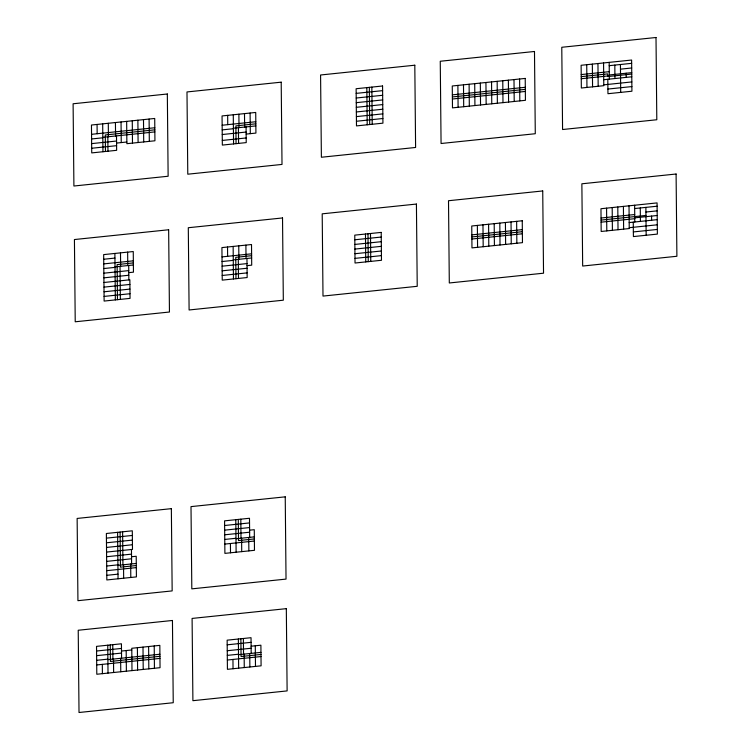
<?xml version="1.0" encoding="UTF-8"?>
<svg xmlns="http://www.w3.org/2000/svg" width="750" height="750" viewBox="0 0 750 750"><rect width="100%" height="100%" fill="white"/><g stroke="black" fill="none" stroke-linecap="round" stroke-linejoin="round"><path stroke-width="1.12" d="M609.206 65.672L631.65 63.347M356.175 93.375L382.613 90.638M620.475 69.159L631.697 67.987M581.213 74.569L609.263 71.662M356.212 98.025L382.659 95.278M581.231 76.65L607.716 73.894L607.744 76.556L631.753 74.062M609.3 74.962L631.744 72.638M581.25 78.722L609.309 75.816M356.259 102.675L382.697 99.928M452.353 94.856L525.3 87.291M603.722 79.706L631.781 76.791M91.547 134.316L154.8 127.753M452.381 96.938L525.319 89.362M356.306 107.316L382.744 104.569M154.828 129.834L105.3 134.972L105.459 151.481M452.4 99.009L525.347 91.444M603.778 84.844L631.828 81.928M102.816 137.306L154.847 131.906M222.141 125.231L255.806 121.744M91.594 138.966L102.816 137.803M356.353 111.966L382.791 109.219M255.834 123.816L235.894 125.888L236.062 143.663M607.903 89.062L631.875 86.578M233.409 128.222L255.853 125.897M222.188 129.881L233.409 128.719M91.641 143.616L116.55 141.028M356.4 116.606L382.838 113.869M116.569 143.072L126.862 142.003M222.234 134.531L246.122 132.047M91.688 148.256L116.597 145.678M356.438 121.256L382.884 118.509M246.141 134.091L255.919 133.078L255.722 112.453L222.056 115.941L222.338 145.087L246.225 142.603L246.075 126.909M222.291 140.438L246.178 137.963M103.716 259.256L114.938 258.084M634.659 208.547L657.103 206.213M103.753 263.897L133.341 260.831M354.806 239.784L381.253 237.047M133.359 262.903L117.122 264.591L117.469 299.681M115.022 266.887L133.378 264.984M645.928 212.025L657.15 210.862M103.8 268.547L115.022 267.384M222.009 256.894L251.597 253.819M601.05 218.016L634.716 214.528M354.853 244.434L381.291 241.688M251.616 255.684L235.762 257.334L235.969 278.7M601.069 220.097L645.966 215.438M634.753 217.838L657.197 215.503M471.844 234.872L522.337 229.631M103.847 273.188L128.756 270.609M233.278 259.875L251.644 257.972M222.056 261.534L233.278 260.372M601.097 222.178L634.763 218.681M354.9 249.084L381.337 246.337M471.863 236.944L522.356 231.703M128.775 272.644L133.453 272.166L133.256 251.541L103.669 254.606L104.119 301.069L130.05 298.378L129.863 279.797L103.941 282.488M629.184 222.572L657.234 219.656M471.881 239.025L522.384 233.784M103.894 277.838L128.803 275.25M222.103 266.184L247.013 263.597M354.947 253.725L381.384 250.988M247.031 265.641L251.709 265.153L251.512 244.528L221.925 247.594L222.234 280.125L247.153 277.538L246.966 258.459M629.231 227.709L657.291 224.803M222.15 270.825L247.059 268.247M354.994 258.375L381.431 255.628M633.356 231.928L657.328 229.444M103.978 287.128L129.909 284.438M222.197 275.475L247.106 272.887M104.025 291.778L129.956 289.088M104.072 296.419L130.003 293.728M224.625 525.506L249.534 522.919M106.425 538.144L132.347 535.453M224.672 530.147L249.581 527.569M106.463 542.794L132.394 540.103M249.6 530.166L254.278 529.688L254.475 550.312L224.897 553.378L224.578 520.856L249.488 518.269L249.675 537.347M224.709 534.797L249.619 532.209M106.509 547.434L132.441 544.744M224.756 539.438L235.978 538.275M106.556 552.084L132.487 549.394L132.309 530.803L106.378 533.494L106.828 579.956L136.416 576.891L136.209 556.266L131.541 556.753M235.988 538.772L254.353 536.869M254.372 538.941L238.509 540.591L238.303 519.431M224.803 544.087L254.391 541.022M106.603 556.725L131.512 554.147M106.65 561.375L131.559 558.787M106.688 566.025L117.909 564.853M117.919 565.35L136.284 563.447M136.303 565.519L120.45 567.169L120.103 532.069M106.734 570.666L136.322 567.6M106.781 575.316L118.003 574.153M96.572 651.019L121.481 648.431M121.509 651.038L131.794 649.969M96.619 655.659L121.528 653.081M227.194 644.822L251.081 642.337M96.666 660.309L107.888 659.147M107.888 659.634L159.919 654.244M251.119 646.209L260.897 645.197L261.094 665.822L227.428 669.319L227.147 640.172L251.034 637.697L251.184 653.391M159.938 656.316L110.419 661.453L110.259 644.944M227.25 650.728L251.137 648.253M96.703 664.959L159.956 658.397M227.297 655.378L238.519 654.216M238.519 654.703L260.963 652.378M260.981 654.45L241.05 656.522L240.881 638.747M227.344 660.028L261.009 656.531M651.581 216.084L651.628 220.237M645.881 207.375L646.153 235.256M640.275 207.956L640.406 221.409M634.631 205.237L634.791 221.991M633.263 222.15L633.403 236.578L657.375 234.094L657.075 202.903L600.966 208.725L601.181 231.469L629.241 228.553L629.016 205.819M626.128 73.219L626.175 77.372M623.409 206.4L623.625 229.134M620.428 64.509L620.7 92.391M617.794 206.981L618.019 229.716M614.822 65.091L614.944 78.534M612.188 207.562L612.403 230.297M609.178 62.362L609.338 79.116M607.809 79.275L607.95 93.712L631.922 91.219L631.622 60.038L581.119 65.278L581.344 88.012L603.787 85.688L603.562 62.944M606.572 208.144L606.797 230.887M597.956 63.534L598.172 86.269M592.341 64.116L592.566 86.85M586.734 64.697L586.95 87.431M519.609 79.003L519.816 100.894M516.638 221.344L516.853 243.234M513.994 79.584L514.209 101.475M511.031 221.925L511.247 243.816M508.378 80.166L508.594 102.056M505.416 222.506L505.631 244.397M502.772 80.747L502.987 102.638M499.809 223.088L500.025 244.978M497.156 81.328L497.372 103.219M494.194 223.669L494.409 245.559M491.55 81.909L491.766 103.8M488.587 224.25L488.803 246.141M485.934 82.491L486.15 104.391M482.972 224.831L483.188 246.731M480.328 83.072L480.544 104.972M477.366 225.412L477.581 247.312M474.713 83.653L474.928 105.553M469.106 84.244L469.322 106.134M463.491 84.825L463.706 106.716M457.884 85.406L458.1 107.297M371.85 87.103L372.216 124.266M369.347 87.356L369.703 124.528M370.491 233.513L370.763 261.384M366.834 87.619L367.2 124.791M367.987 233.775L368.259 261.647M365.475 234.028L365.747 261.909M250.106 113.034L250.312 133.659M255.281 645.778L255.487 666.403M245.897 245.109L246.028 258.553M248.737 537.45L248.869 550.894M244.5 113.616L244.631 127.059M249.741 653.541L249.872 666.984M238.884 114.197L239.016 127.641M244.134 654.122L244.266 667.566M238.425 127.706L238.575 143.4M243.384 638.484L243.534 654.188M238.753 245.85L238.884 259.294M241.594 538.191L241.725 551.634M238.294 259.359L238.481 278.438M240.816 519.169L241.003 538.247M233.278 114.778L233.559 143.925M238.369 639.009L238.65 668.156M233.147 246.431L233.456 278.953M235.8 519.694L236.119 552.216M227.662 115.359L227.756 124.65M232.95 659.438L233.044 668.738M227.531 247.013L227.625 256.312M230.419 543.506L230.503 552.797M149.1 119.044L149.316 141.366M154.219 645.956L154.434 668.269M143.494 119.625L143.709 141.947M148.613 646.538L148.828 668.85M137.878 120.206L138.094 142.528M142.997 647.119L143.212 669.431M132.272 120.797L132.487 143.109M137.391 647.7L137.606 670.012M128.709 265.472L128.85 279.9M131.466 549.497L131.606 563.925M126.656 121.378L126.872 143.691L154.931 140.784L154.716 118.463L91.463 125.025L91.734 152.906L116.644 150.319L116.503 135.891M131.991 670.594L131.775 648.281L159.834 645.366L160.05 667.688L96.797 674.25L96.525 646.369L121.434 643.791L121.575 658.219M127.641 252.122L127.772 265.566M130.669 564.028L130.8 577.472M121.05 121.959L121.247 142.584M126.178 650.55L126.384 671.175M120.497 252.863L120.628 266.306M123.534 564.769L123.656 578.212M120.037 266.372L120.356 299.381M122.616 531.816L122.934 564.825M115.434 122.541L115.566 135.984M120.638 658.312L120.769 671.756M114.891 253.444L115.341 299.906M117.6 532.331L118.05 578.794M108.291 123.281L108.422 136.725M113.503 659.053L113.634 672.506M107.831 136.791L107.972 151.219M112.763 644.691L112.903 659.119M102.684 123.863L102.956 151.744M107.747 645.206L108.019 673.088M97.069 124.444L97.162 133.734M102.319 664.378L102.403 673.669M656.006 37.5L561.778 47.278L562.575 129.525L656.803 119.747L656.006 37.5M534.487 51.478L440.259 61.256L441.066 143.503L535.284 133.725L534.487 51.478M414.806 65.213L320.578 74.991L321.384 157.247L415.603 147.469L414.806 65.213M167.334 93.994L73.106 103.772L73.903 186.019L168.131 176.241L167.334 93.994M281.203 82.172L186.984 91.95L187.781 174.197L282.009 164.428L281.203 82.172M382.566 85.987L356.128 88.734L356.484 125.906L382.931 123.159L382.566 85.987M525.216 78.422L452.269 85.987L452.484 107.878L525.431 100.312L525.216 78.422M676.097 174.019L581.869 183.797L582.666 266.044L676.894 256.266L676.097 174.019M168.647 229.763L74.428 239.541L75.225 321.788L169.453 312.019L168.647 229.763M282.525 217.95L188.297 227.728L189.103 309.975L283.322 300.197L282.525 217.95M416.419 204.056L322.2 213.834L322.997 296.081L417.225 286.303L416.419 204.056M542.728 190.95L448.509 200.728L449.306 282.975L543.534 273.197L542.728 190.95M381.206 232.397L354.769 235.144L355.031 263.016L381.478 260.278L381.206 232.397M522.253 220.762L471.75 226.003L471.966 247.894L522.469 242.653L522.253 220.762M171.356 508.659L77.138 518.438L77.934 600.684L172.162 590.906L171.356 508.659M285.234 496.838L191.006 506.616L191.812 588.862L286.031 579.094L285.234 496.838M172.444 620.475L78.225 630.253L79.022 712.5L173.241 702.722L172.444 620.475M286.322 608.653L192.094 618.431L192.9 700.688L287.119 690.909L286.322 608.653"/></g></svg>
